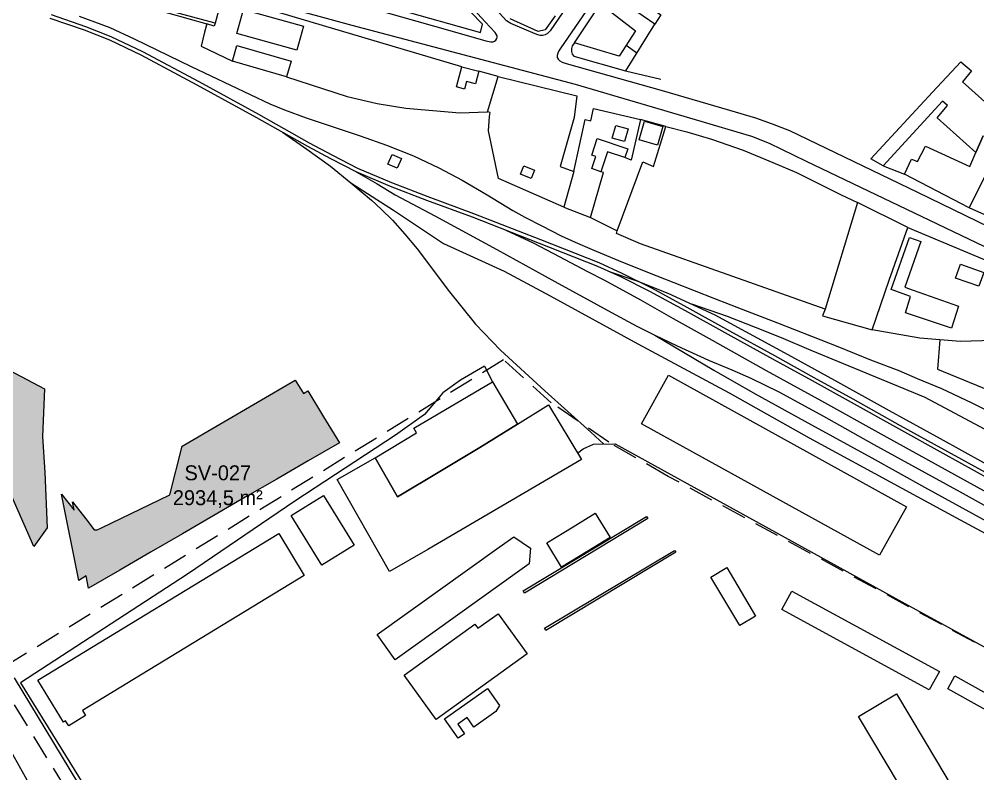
# Model space of a CAD drawing. Header units: metres. Extents: x -1319 to 2200, y -1209 to 1268.
# Drawn here: x -768.1 to -383, y -133.4 to 170 of the extents above; entities that cross this region are included whole.
import ezdxf

# ---------------------------------------------------------------- set-up
doc = ezdxf.new("R2010")
doc.units = ezdxf.units.M
doc.linetypes.add('DASHED', pattern=[15, 10, -5])
for name, color, linetype, lineweight, true_color in [('CALE_FERATA', 7, 'Continuous', 25, 0xa7b2b0), ('CLADIRI_CONTUR', 7, 'Continuous', 25, 0x4b5962), ('LIMITA_INTERVENTIE', 7, 'DASHED', 25, 0xb65143), ('PARCELE_CONTUR', 7, 'Continuous', 13, 0xb58c63), ('PAVAJ', 7, 'Continuous', 25, 0xd1d6d2), ('STRAZI', 7, 'Continuous', 25, 0xc4cccb), ('VERDE_PLIN', 7, 'Continuous', 25, 0x286847)]:
    doc.layers.add(name, color=color, linetype=linetype, lineweight=lineweight, true_color=true_color)
doc.layers.add('VERDE_CONTUR_CALCUL', color=82, linetype='Continuous', true_color=0x286847)
doc.layers.add('VERDE_SUPRAFETE', color=7, linetype='Continuous', true_color=0x1e372a)

msp = doc.modelspace()

# ---------------------------------------------------------------- hatches: boundary and pattern name
at = {"layer": 'VERDE_PLIN'}
h = msp.add_hatch(color=256, dxfattribs=at)
h.dxf.hatch_style = 1
h.paths.add_polyline_path([(-756.81, -34.46), (-757.77, -12.33), (-758.76, 2.18), (-757.92, 21.43), (-786.76, 36.48), (-807.14, 46.98), (-811.4, 54.03), (-827.6, 46.22), (-839.64, 38.56), (-823.52, 12.74), (-817.78, 7.52), (-809.09, 0.46), (-805.89, -2.68), (-801.88, -7.3), (-799.11, -11.08), (-792.34, -9.36), (-786.54, -9.54), (-780.9, -11.23), (-776.09, -14.78), (-772.42, -18.89), (-762.17, -42.03), (-756.81, -34.46)])
h = msp.add_hatch(color=256, dxfattribs=at)
h.dxf.hatch_style = 1
h.paths.add_polyline_path([(-653.87, 19.54), (-657.22, 24.86), (-702.65, -1.75), (-707.57, -21.19), (-734.97, -34.56), (-736.83, -35.35), (-737.93, -35.37), (-741.33, -30.95), (-746.68, -24), (-746.06, -27.35), (-751.11, -20.97), (-744.18, -55.67), (-741.15, -53.85), (-740.24, -58.79), (-727.64, -51.48), (-715.04, -44.18), (-702.44, -36.87), (-689.84, -29.56), (-677.24, -22.25), (-664.64, -14.94), (-652.04, -7.63), (-639.44, -0.32), (-645.79, 10.1), (-652.14, 20.51), (-653.87, 19.54)])

# ---------------------------------------------------------------- linework, layer by layer
at = {"layer": 'CALE_FERATA'}
for points in [[(-378, -15.12), (-396.88, -4.57), (-414.74, 5.23), (-433.77, 15.92), (-449.44, 24.53), (-465.3, 33.29), (-483.32, 43.25), (-500.47, 52.74), (-514.68, 60.46), (-526.44, 66.43), (-535.67, 70.61), (-559.04, 79.84), (-585.92, 90.32), (-604.31, 97.13), (-618.96, 102.77), (-632.73, 108.63), (-642.84, 113.83), (-652.14, 118.74), (-672.58, 130.31), (-696.54, 143.5), (-719.1, 155.52), (-731.7, 161.52), (-741.81, 165.55), (-755.58, 170.24)], [(-377.27, -13.81), (-396.16, -3.26), (-414.01, 6.54), (-433.04, 17.24), (-448.72, 25.85), (-464.58, 34.6), (-482.6, 44.56), (-499.75, 54.05), (-513.98, 61.79), (-525.79, 67.79), (-535.08, 71.99), (-558.49, 81.24), (-585.39, 91.72), (-603.78, 98.53), (-618.4, 104.16), (-632.09, 109.99), (-642.15, 115.16), (-651.43, 120.06), (-671.85, 131.62), (-695.82, 144.82), (-718.43, 156.85), (-731.1, 162.9), (-741.29, 166.96), (-755.15, 171.68)], [(-744.05, 171.23), (-731.74, 166.61), (-721.85, 162.07), (-698.99, 151.01), (-667.42, 135.99), (-661.49, 133.57), (-652.77, 130.28), (-631.08, 123.1), (-620.46, 119.29), (-609.62, 114.97), (-599.44, 110.17), (-590.13, 105.3), (-580.06, 99.4), (-569.84, 93.1), (-564.9, 90.35), (-558.19, 86.84), (-550.32, 82.92), (-544.71, 80.35), (-537.86, 77.39), (-527.39, 72.92), (-515.7, 68.27), (-505.16, 64.09), (-488.71, 57.72), (-475.6, 52.63), (-463.51, 47.9), (-449.85, 42.48), (-439.22, 38.34), (-426.04, 33.03), (-414.76, 28.67), (-407.32, 25.56), (-397.54, 21.46), (-385.38, 15.7), (-373.18, 9.7)], [(-662.36, 124.53), (-652.51, 117.71), (-643.02, 110.83), (-634.89, 104.24), (-626.61, 97.24), (-622.62, 93.61), (-618.12, 89.18), (-613.21, 83.54), (-608.15, 77.61), (-602.51, 70.06), (-595.77, 61.05), (-584.79, 47.42), (-574.75, 36.95), (-556.95, 20.54), (-538.49, 3.91), (-533.25, -0.84)], [(-632.73, 108.63), (-624.31, 103.72), (-616.98, 99.4), (-601.12, 90.87), (-576.14, 77.39), (-552.85, 64.57), (-530.1, 52.08), (-519.95, 46.51), (-512.77, 42.96), (-503.73, 38.67), (-491.2, 32.92), (-481.79, 29), (-474.2, 25.67), (-462.85, 20.14), (-445.01, 10.36), (-424.79, -1), (-405.49, -11.55), (-390, -20.01), (-369.3, -31.51)], [(-634.89, 104.24), (-617.71, 93.17), (-597.64, 79.84), (-573.21, 68.67), (-554.71, 58.71), (-519.59, 39.44), (-482.85, 19.73), (-450.76, 1.71), (-391.86, -30.41), (-335.97, -60.48), (-286.45, -87.59), (-240.52, -113.23), (-184.91, -143.92), (-132.42, -173.74)], [(-148.1, -148.17), (-179.57, -130.81), (-195.72, -121.94), (-219.97, -108.39), (-238.35, -98.39), (-264.36, -83.78), (-284.8, -72.46), (-303.74, -62.13), (-324.32, -50.63), (-349.05, -37), (-366.5, -27.44), (-380.62, -19.62), (-402.65, -7.48), (-420.62, 2.5), (-445.62, 16.4), (-467.81, 28.63), (-489.61, 40.79), (-505.28, 49.51), (-518.4, 57.06), (-532.86, 64.9), (-539.68, 68.45), (-553.27, 75.67), (-561.47, 79.88), (-572.48, 85.08)], [(-531.05, 68.52), (-519.92, 64.73), (-507.46, 59.82), (-488.56, 51.18), (-459.33, 35.14), (-440.58, 24.81), (-418.64, 12.65), (-398.13, 1.36), (-380.73, -8.31), (-362.01, -18.6), (-340.44, -30.43), (-319.52, -42), (-301.32, -51.97), (-276.56, -65.67), (-262.57, -73.47), (-249.34, -80.61), (-236.49, -87.9), (-185.87, -116.18), (-154.33, -133.65), (-129.2, -147.38)], [(-498.01, 55.5), (-483.65, 50.52), (-472.44, 46.19), (-462.03, 42.02), (-450.02, 36.89), (-404.31, 18.06), (-182.12, -100.54), (-120.22, -134.38)], [(-512.77, 42.96), (-488.97, 28.85), (-472.41, 19.4), (-449.77, 6.91), (-425.6, -6.42), (-404.35, -18.18), (-372.71, -35.61), (-344.76, -51), (-330.8, -58.72), (-307.65, -71.47), (-286.96, -82.9), (-255.5, -100.33), (-244.98, -105.9), (-210.04, -125.31), (-147.92, -159.64), (-131.73, -168.46)]]:
    msp.add_lwpolyline(points, dxfattribs=at)
at = {"layer": 'CLADIRI_CONTUR'}
for points in [[(-691.82, 178.91), (-692.04, 178.08), (-687.08, 176.75), (-689.33, 168.35), (-712.85, 174.65), (-710.6, 183.05), (-694.74, 178.8), (-694.52, 179.64), (-691.82, 178.91)], [(-512.79, 167.91), (-531.5, 180.99), (-529.21, 184.31), (-525.33, 181.88), (-510.36, 171.72), (-512.79, 167.91)], [(-680.6, 164.17), (-677.93, 173.84), (-653.83, 167.17), (-656.5, 157.5), (-680.6, 164.17)], [(-527.12, 155.1), (-545.06, 160.45), (-534.59, 176.11), (-520.53, 165.31), (-527.12, 155.1)], [(-660.66, 146.8), (-682.42, 153.13), (-680.6, 159.37), (-658.84, 153.03), (-660.66, 146.8)], [(-584.77, 144), (-588.34, 144.95), (-589.15, 141.88), (-592.47, 142.76), (-590.31, 150.87), (-583.43, 149.04), (-584.77, 144)], [(-409.67, 113.71), (-407.18, 112.69), (-404.04, 118.91), (-386.17, 110.78), (-383.76, 116.42), (-380.77, 123.01), (-383.76, 116.42), (-399.24, 130.33), (-395.09, 135.23), (-397.1, 136.99), (-420.94, 111), (-425.99, 113.82), (-401.14, 140.63), (-389.8, 152.79), (-385.55, 149.16), (-389.14, 144.79), (-370.14, 127.71), (-369.96, 123.54), (-374.68, 117.87), (-377.61, 111.86), (-386.39, 94.09), (-412.42, 107.6), (-409.67, 113.71)], [(-524.87, 120.74), (-529.81, 122.13), (-528.37, 127.25), (-523.43, 125.86), (-524.87, 120.74)], [(-511.61, 119.31), (-519.05, 121.43), (-516.91, 128.91), (-509.47, 126.79), (-511.61, 119.31)], [(-531.68, 116.65), (-534.38, 108.66), (-538.08, 109.9), (-536.46, 114.71), (-538.1, 115.26), (-535.85, 121.95), (-523.57, 117.82), (-524.76, 114.31), (-531.68, 116.65)], [(-614.54, 114.02), (-616.28, 110.01), (-619.99, 111.62), (-618.26, 115.63), (-614.54, 114.02)], [(-365.86, 106.19), (-370.29, 96.74), (-367.29, 95.32), (-361.37, 92.11), (-366.39, 84.17), (-374.13, 88.62), (-374.13, 88.62), (-386.39, 94.09), (-377.61, 111.86), (-365.86, 106.19)], [(-562.44, 105.97), (-566.69, 107.69), (-565.36, 110.96), (-561.11, 109.24), (-562.44, 105.97)], [(-412, 51.98), (-409.98, 58.45), (-417.78, 61.29), (-410.46, 82.17), (-405.84, 80.54), (-412.26, 62.24), (-409.01, 61.07), (-390.75, 54.55), (-393.53, 45.79), (-412, 51.98)], [(-382.55, 62.59), (-391.89, 65.85), (-389.95, 71.43), (-380.6, 68.17), (-382.55, 62.59)], [(-583.04, -2.27), (-599.12, -11.9), (-616.12, -22.09), (-625.05, -6.37), (-608.46, 3.66), (-609.5, 5.53), (-578, 24.17), (-567.9, 7.14), (-583.04, -2.27)], [(-507.25, 26.84), (-411.65, -26.05), (-422.44, -45.57), (-518.04, 7.33), (-507.25, 26.84)], [(-555.42, 14.87), (-542.24, -7.03), (-570.26, -23.48), (-570.26, -23.48), (-603.96, -43.29), (-619.3, -52.06), (-640.4, -15.14), (-625.05, -6.37), (-616.12, -22.09), (-599.12, -11.9), (-583.04, -2.27), (-567.9, 7.14), (-555.42, 14.87)], [(-646.55, -49.59), (-658.89, -29.55), (-645.82, -21.5), (-633.48, -41.54), (-646.55, -49.59)], [(-565.09, -60.75), (-565.62, -59.85), (-516.03, -29.96), (-515.5, -30.75), (-565.09, -60.75)], [(-556.16, -40.52), (-545.59, -34.06), (-536.66, -28.61), (-530.69, -38.39), (-539.62, -43.84), (-550.18, -50.29), (-556.16, -40.52)], [(-653.55, -53.62), (-742.66, -107.92), (-741.41, -109.97), (-748.17, -114.09), (-749.42, -112.04), (-750.32, -112.59), (-760.54, -95.82), (-663.77, -36.85), (-653.55, -53.62)], [(-567.93, -52.38), (-617.01, -87.55), (-624.28, -77.4), (-575.2, -42.23), (-569.34, -38.15), (-562.64, -42.67), (-563.22, -49.05), (-567.93, -52.38)], [(-556.45, -75.8), (-557.03, -74.8), (-504.77, -43.59), (-504.33, -44.32), (-556.45, -75.8)], [(-472.22, -70.05), (-478.58, -73.84), (-490.22, -54.32), (-483.86, -50.52), (-472.22, -70.05)], [(-402.46, -99.71), (-461.65, -67.37), (-457.63, -60), (-398.43, -92.34), (-402.46, -99.71)], [(-583.77, -74.89), (-575.67, -69.04), (-564.05, -85.14), (-600.61, -111.54), (-613.44, -93.77), (-584.98, -73.22), (-583.77, -74.89)], [(-343.01, -128.16), (-395.06, -99.18), (-392.21, -94.06), (-340.16, -123.03), (-343.01, -128.16)], [(-591.67, -119.05), (-597.18, -111.24), (-580, -99.12), (-575.16, -105.97), (-576.62, -108.34), (-585.5, -114.61), (-588.17, -110.82), (-591.86, -113.42), (-589.14, -117.27), (-591.67, -119.05)], [(-407.16, -150.11), (-414.42, -137.93), (-430.91, -110.32), (-415.67, -101.22), (-399.18, -128.84), (-391.92, -141.02), (-407.16, -150.11)]]:
    msp.add_lwpolyline(points, close=True, dxfattribs=at)
msp.add_lwpolyline([(-552.77, 171.34), (-556.72, 165.63), (-559.65, 164.97), (-570.91, 170.1)], dxfattribs=at)
at = {"layer": 'LIMITA_INTERVENTIE'}
msp.add_lwpolyline([(-777.95, -92.81), (-708.79, -205.91), (-637.4, -319.06), (-621.32, -348.3), (-602.52, -376.86), (-577.73, -400.07), (-531.44, -357), (-471.65, -306.41), (-388.05, -236.36), (-327.6, -183.05), (-308.76, -150.97), (-299.9, -144.02), (-291.98, -130.58), (-507.35, -13.82), (-531.17, -0.14), (-554.31, 15.8), (-573.48, 33), (-777.95, -92.81)], close=True, dxfattribs=at)
at = {"layer": 'PARCELE_CONTUR'}
for points in [[(-616.11, 173.93), (-582.74, 164.65), (-581.97, 167.97), (-601.37, 188.13)], [(-590.31, 150.87), (-686.35, 179.51)], [(-715.58, 174.49), (-692.76, 168.04)], [(-689.33, 168.35), (-689.76, 167.14), (-692.76, 168.04), (-693.64, 164.75), (-695.03, 159.14), (-682.42, 153.13)], [(-512.81, 167.93), (-524.55, 149.26), (-510.35, 145.81)], [(-524.31, 159.46), (-520, 156.5)], [(-660.66, 146.8), (-636.28, 138.89), (-624.34, 136.03), (-612.76, 134.2), (-591.08, 132.29), (-579.95, 132.73), (-575.73, 146.91), (-583.43, 149.04)], [(-575.73, 146.91), (-544.12, 139.18), (-545.08, 130.46), (-550.72, 110.68), (-545.3, 108.7), (-549.25, 94.42), (-575.55, 105.92), (-579.51, 125.11), (-579.18, 130.79), (-578.85, 132.48), (-579.95, 132.73)], [(-545.3, 108.7), (-540.7, 129.61), (-538.4, 129.06), (-537.37, 134.08), (-518.43, 129.61)], [(-538.56, 90.25), (-527.85, 84.91), (-517.56, 112.57), (-513.24, 110.81), (-508.33, 126.82), (-518.43, 129.61)], [(-518.43, 129.61), (-522.24, 113.32), (-524.76, 114.31)], [(-508.33, 126.82), (-499.87, 124.73), (-490.01, 121.76), (-477.19, 117.29), (-465.29, 112.39), (-455.8, 108.28), (-437.86, 99.38), (-431.34, 96.23), (-444.3, 53.45), (-518.44, 79.6), (-528.11, 83.85), (-527.85, 84.91)], [(-549.25, 94.42), (-538.56, 90.25), (-533.31, 108.37), (-534.38, 108.66)], [(-420.94, 111), (-412.42, 107.6)], [(-444.3, 53.45), (-445.33, 50.74), (-425.47, 45.03), (-418.59, 65.1), (-411.04, 86.2), (-431.34, 96.23)], [(-411.04, 86.2), (-358.08, 63.94), (-363.65, 41.16), (-390.09, 40.36), (-406.28, 41.67), (-425.47, 45.03)], [(-398.19, 41.01), (-399.16, 29.22), (-370.73, 17.65), (-348.1, 10.76), (-335.13, 7.68), (-318.06, 4.97), (-304, 4.09), (-290.99, 32.99), (-324.5, 48.83)], [(-581.21, 30.47), (-590.84, 24.79), (-597.95, 19.73), (-605.27, 11.02), (-616.85, 2.74), (-657.29, -23.85), (-700.51, -53.16), (-767.54, -96.82)], [(-581.21, 30.47), (-578, 24.17)], [(-543.74, -4.54), (-541.49, -2.74), (-537.38, -0.91), (-528.67, -0.76), (-474.64, -30.54), (-413.54, -64.24), (-337.58, -105.85), (-296.19, -129.22), (-303.88, -142.62), (-309.66, -147.38), (-306.15, -150.39), (-286.31, -160.98)], [(-767.54, -96.82), (-727.96, -160.83), (-698.29, -209.47), (-666.94, -261.33), (-634, -317.21), (-633.43, -317.66), (-632.79, -318.18), (-631.96, -318.45), (-631.1, -318.16), (-626.79, -315.43)]]:
    msp.add_lwpolyline(points, dxfattribs=at)
at = {"layer": 'PAVAJ'}
msp.add_lwpolyline([(-545.06, 160.45), (-545.9, 159.27), (-546.23, 158.18), (-546.23, 156.96), (-545.9, 155.91), (-545.31, 155.11), (-524.55, 149.26)], dxfattribs=at)
at = {"layer": 'STRAZI'}
for points in [[(-505.16, 224.6), (-550.45, 158.47), (-551.25, 157.25), (-551.69, 156.37), (-551.99, 155.32), (-551.9, 154.63), (-551.51, 153.89), (-550.83, 153.24), (-549.93, 152.74), (-548.31, 152.11), (-509.83, 141.35), (-482.77, 133.41), (-472.35, 130.3), (-465.54, 127.95), (-458.65, 125.18), (-407.14, 100.47), (-320.93, 58.46)], [(-620.64, 172.6), (-596.01, 165.63), (-580.64, 161.26), (-578.64, 160.82), (-577.74, 160.9), (-577.15, 161.15), (-576.67, 161.59), (-576.25, 162.14), (-576.08, 162.69), (-576.12, 163.32), (-576.44, 163.97), (-576.88, 164.58), (-580.85, 168.84), (-616.66, 207.87)], [(-634.3, 167.49), (-695.73, 184.38), (-734.52, 196.1), (-748.94, 201.28)], [(-549.62, 172.91), (-554.79, 165.34), (-555.8, 164.25), (-556.78, 163.7), (-557.81, 163.45), (-558.74, 163.45), (-559.77, 163.64), (-560.86, 164.02), (-570.61, 168.26), (-572.37, 169.36), (-599.22, 198.89)], [(-118.02, -48.56), (-165.96, -24.78), (-210, -3.67), (-281.59, 30.69), (-346.24, 62.17), (-451.77, 112.8), (-466.71, 120.02), (-473.72, 122.83), (-496.44, 129.56), (-544.54, 143.65), (-634.3, 167.49)], [(-754.11, -155.09), (-784.74, -100.74), (-794.55, -82.79)], [(-770.16, -94.87), (-741.62, -142.01), (-715.17, -185.75), (-686.42, -232.92), (-668.77, -262.01), (-648.73, -295.08), (-634.22, -318.74), (-633.53, -319.48), (-632.65, -319.77), (-631.7, -319.7), (-620.6, -313.14), (-619.65, -314.83), (-612.99, -310.99)]]:
    msp.add_lwpolyline(points, dxfattribs=at)
at = {"layer": 'VERDE_CONTUR_CALCUL'}
for points in [[(-756.81, -34.46), (-762.17, -42.03), (-772.42, -18.89), (-776.09, -14.78), (-780.9, -11.23), (-786.54, -9.54), (-792.34, -9.36), (-799.11, -11.08), (-801.88, -7.3), (-805.89, -2.68), (-809.09, 0.46), (-817.78, 7.52), (-823.52, 12.74), (-839.64, 38.56), (-827.6, 46.22), (-811.4, 54.03), (-807.14, 46.98), (-786.76, 36.48), (-757.92, 21.43), (-758.76, 2.18), (-757.77, -12.33), (-756.81, -34.46)], [(-653.87, 19.54), (-652.14, 20.51), (-645.79, 10.1), (-639.44, -0.32), (-652.04, -7.63), (-664.64, -14.94), (-677.24, -22.25), (-689.84, -29.56), (-702.44, -36.87), (-715.04, -44.18), (-727.64, -51.48), (-740.24, -58.79), (-741.15, -53.85), (-744.18, -55.67), (-751.11, -20.97), (-746.06, -27.35), (-746.68, -24), (-741.33, -30.95), (-737.93, -35.37), (-736.83, -35.35), (-734.97, -34.56), (-707.57, -21.19), (-702.65, -1.75), (-657.22, 24.86), (-653.87, 19.54)]]:
    msp.add_lwpolyline(points, close=True, dxfattribs=at)

# ---------------------------------------------------------------- texts
at = {"layer": 'VERDE_SUPRAFETE', "insert": (-688.3, -17.96), "char_height": 6, "width": 65, "attachment_point": 5}
msp.add_mtext('SV-027\\P2934,5 m²', dxfattribs=at)

doc.saveas('drawing.dxf')
